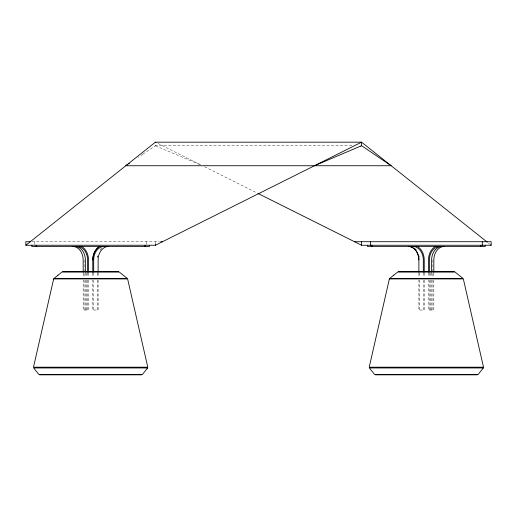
<?xml version="1.0" encoding="UTF-8"?>
<svg xmlns="http://www.w3.org/2000/svg" width="517" height="517" viewBox="0 0 517 517"><rect width="100%" height="100%" fill="white"/><g stroke="black" fill="none" stroke-linecap="round" stroke-linejoin="round"><path stroke-width="0.39" stroke-dasharray="2.58 1.94" d="M138.213 157.349L138.815 156.942M140.863 155.559L142.55 154.415M142.828 154.228L155.333 145.775M155.371 145.749L200.163 164.729M351.909 145.71L155.43 145.71L155.43 143.939M31.905 241.717L159.352 241.717M158.015 143.468L200.641 164.781M204.583 166.752L257.498 193.209M488.371 243.042L489.761 244.14M433.834 272.892L433.834 276.931M433.834 280.162L433.834 310.038L428.49 310.038L428.49 280.162M432.916 259.973L432.916 276.931M432.916 280.162L432.916 310.038M431.624 272.892L431.624 276.931M431.624 280.162L431.624 310.038M430.706 272.892L430.706 276.931M430.706 280.162L430.706 310.038M429.407 272.892L429.407 276.931M429.407 280.162L429.407 310.038M428.49 272.892L428.49 276.931M424.231 272.892L424.231 276.931M424.231 280.162L424.231 310.038L418.886 310.038L418.886 280.162M423.313 272.892L423.313 276.931M423.313 280.162L423.313 310.038M419.804 272.892L419.804 276.931M419.804 280.162L419.804 310.038M418.886 272.892L418.886 276.931M155.43 241.717L155.43 245.245M146.595 241.717L146.595 244.541M98.114 272.892L98.114 276.931M98.114 280.162L98.114 310.038L92.769 310.038L92.769 280.162M97.196 272.892L97.196 276.931M97.196 280.162L97.196 310.038M93.687 272.892L93.687 276.931M93.687 280.162L93.687 310.038M92.769 272.892L92.769 276.931M88.51 272.892L88.51 276.931M88.51 280.162L88.51 310.038L83.166 310.038L83.166 280.162M87.593 272.892L87.593 276.931M87.593 280.162L87.593 310.038M86.294 272.892L86.294 276.931M86.294 280.162L86.294 310.038M85.376 272.892L85.376 276.931M85.376 280.162L85.376 310.038M84.084 259.973L84.084 276.931M84.084 280.162L84.084 310.038M83.166 272.892L83.166 276.931M34.684 241.717L34.684 244.541M415.565 248.541A14.722 11.477 -90 0 1 416.443 249.562M419.365 255.921A14.722 11.477 -90 0 1 419.617 257.292M97.635 255.921A14.722 11.477 90 0 0 97.383 257.292A14.722 11.477 -90 0 1 97.635 255.921M101.435 248.541A14.722 11.477 90 0 0 100.556 249.562A14.722 11.477 -90 0 1 101.435 248.541"/><path stroke-width="0.78" d="M30.626 241.717L25.85 241.717L25.85 245.245L155.41 142.188L361.57 142.175L487.26 242.156M128.804 163.715L129.399 163.314M127.906 164.322L125.812 165.737L391.188 165.737L361.596 145.723L361.57 142.175L155.43 245.245L25.85 245.245M360.465 146.182L361.557 145.71M360.349 146.233L314.452 165.737M160.729 241.717L162.493 241.717M354.507 241.717L491.15 241.717L491.15 245.245L361.57 245.245L258.002 193.461M62.654 271.755L118.626 271.755M398.374 271.755L454.346 271.755M39.55 374.825L141.723 374.825M375.277 374.825L477.449 374.825M155.436 142.181L155.972 142.446M490.594 244.806L491.15 245.245M485.224 245.245L485.224 246.428L367.497 246.428L367.497 245.245M482.316 241.717L482.316 245.245M480.797 245.245L480.797 246.428M433.834 272.084L433.834 259.973A13.545 10.56 -90 0 1 444.394 246.428M431.624 272.084L431.624 259.973A13.545 10.56 -90 0 1 442.177 246.428M429.407 272.084L429.407 259.973A13.545 10.56 -90 0 1 439.967 246.428M428.49 272.084L428.49 259.973A14.722 11.477 -90 0 1 435.741 246.279M424.231 272.084L424.231 259.973A14.722 11.477 -90 0 0 416.98 246.279M423.313 272.084L423.313 259.973A13.545 10.56 -90 0 0 412.753 246.428M418.886 259.973A13.545 10.56 90 0 0 408.327 246.428A13.545 10.56 -90 0 1 418.886 259.973L418.886 272.084M371.93 245.245L371.93 246.428M370.405 241.717L370.405 245.245M361.57 241.717L361.57 245.245M155.43 244.367L155.43 245.245M149.503 245.245L149.503 246.428L31.776 246.428L31.776 245.245M145.07 245.245L145.07 246.428M98.114 272.084L98.114 259.973A13.545 10.56 -90 0 1 108.673 246.428M93.687 272.084L93.687 259.973A13.545 10.56 90 0 1 104.247 246.428M98.973 246.893A14.722 11.477 90 0 0 92.769 259.973L92.769 272.084M88.51 272.084L88.51 259.973A14.722 11.477 -90 0 0 81.259 246.279M87.593 272.084L87.593 259.973A13.545 10.56 -90 0 0 77.033 246.428M85.376 272.084L85.376 259.973A13.545 10.56 -90 0 0 74.823 246.428M83.166 272.084L83.166 259.973A13.545 10.56 -90 0 0 72.606 246.428M36.203 245.245L36.203 246.428M436.91 246.893A14.722 11.477 -90 0 1 437.957 246.279M92.769 259.973A14.722 11.477 -90 0 1 100.02 246.279M79.043 246.279A14.722 11.477 -90 0 1 80.09 246.893M53.665 278.922L33.482 367.206L147.797 367.206L127.615 278.922L53.658 278.922M389.385 278.922L369.209 367.206L483.518 367.206L463.335 278.922L389.385 278.922M147.623 367.955L142.414 374.495L38.865 374.495L33.657 367.955L147.623 367.955M483.343 367.955L478.135 374.495L374.586 374.495L369.377 367.955L483.35 367.955M58.033 275.186L53.988 278.424L127.305 278.424L119.156 271.942L62.098 271.942L58.033 275.186M393.76 275.186L389.708 278.424L463.025 278.424L454.882 271.942L397.825 271.942L393.76 275.186"/></g></svg>
